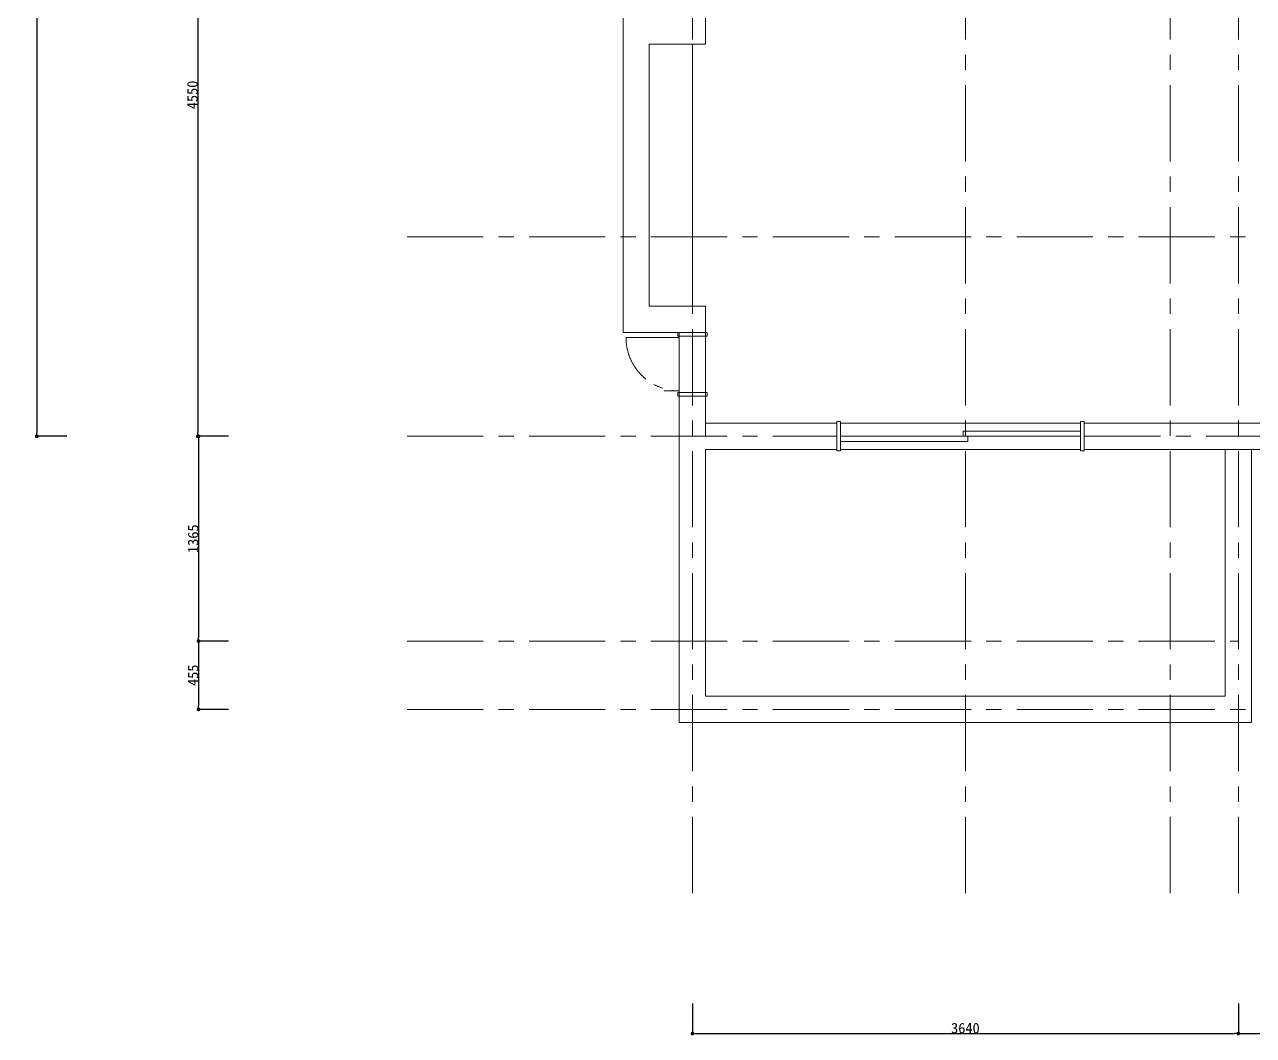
# Model space of a CAD drawing. Header units: millimetres. Extents: x -63086 to 83971, y -129912 to 13382.
# Drawn here: x 46239 to 54431, y -5253 to 1483 of the extents above; entities that cross this region are included whole.
import ezdxf

# ---------------------------------------------------------------- set-up
doc = ezdxf.new("R2010")
doc.units = ezdxf.units.MM
doc.linetypes.add('CENTERX2', pattern=[101.6, 63.5, -12.7, 12.7, -12.7])
doc.layers.get('0').update_dxf_attribs({"lineweight": 0})
for name, color, linetype, lineweight in [('001壁芯', 7, 'CENTERX2', 0), ('002寸法', 7, 'Continuous', 0), ('003壁', 7, 'Continuous', 9), ('004建具', 7, 'Continuous', 9), ('097家具', 7, 'Continuous', 0)]:
    doc.layers.add(name, color=color, linetype=linetype, lineweight=lineweight)
doc.styles.get("Standard").update_dxf_attribs({"font": 'MS Mincho.ttf'})
doc.dimstyles.new('寸法', dxfattribs={"dimtxt": 70, "dimasz": 25, "dimexe": 1.5, "dimexo": 200, "dimtad": 1, "dimdec": 0, "dimtxsty": 'Standard', "dimblk": 'DOT', "dimcen": 2.5, "dimadec": 0, "dimazin": 0, "dimtfac": 1, "dimtdec": 0, "dimtmove": 0, "dimatfit": 3, "dimfxl": 200, "dimfxlon": 1, "dimarcsym": 0})

# ---------------------------------------------------------------- blocks, each defined once
blk = doc.blocks.new('_Dot')
at = {"color": 0, "linetype": 'ByBlock', "lineweight": -2}
blk.add_line((-0.5, 0), (-1, 0), dxfattribs=at)
at = {"color": 0, "linetype": 'ByBlock', "const_width": 0.5}
blk.add_lwpolyline([(-0.25, 0, 1), (0.25, 0, 1)], format="xyb", close=True, dxfattribs=at)
blk = doc.blocks.new('*D322')
at = {"layer": '002寸法', "color": 0, "lineweight": -2, "transparency": 16777216}
for p, q in [((47598, -1260.6), (47396.5, -1260.6)), ((47398, -1285.6), (47398, -2600.6)), ((47598, -2625.6), (47396.5, -2625.6))]:
    blk.add_line(p, q, dxfattribs=at)
at = {"layer": 'Defpoints', "color": 0, "transparency": 16777216}
for p in [(48788.8, -1260.6), (47398, -2625.6), (48788.8, -2625.6)]:
    blk.add_point(p, dxfattribs=at)
at = {"layer": '002寸法', "color": 0, "lineweight": -2, "transparency": 16777216, "xscale": 25, "yscale": 25, "zscale": 25}
for p, rotation in [((47398, -1260.6), 90), ((47398, -2625.6), 270)]:
    blk.add_blockref('_Dot', p, dxfattribs=dict(at, rotation=rotation))
at = {"layer": '002寸法', "color": 0, "transparency": 16777216, "insert": (47362.4, -1943.1), "char_height": 70, "attachment_point": 5, "rotation": 90}
blk.add_mtext('1365', dxfattribs=at)
blk = doc.blocks.new('*D323')
at = {"layer": '002寸法', "color": 0, "lineweight": -2, "transparency": 16777216}
for p, q in [((47598, -2625.6), (47396.5, -2625.6)), ((47398, -2650.6), (47398, -3055.6)), ((47598, -3080.6), (47396.5, -3080.6))]:
    blk.add_line(p, q, dxfattribs=at)
at = {"layer": 'Defpoints', "color": 0, "transparency": 16777216}
for p in [(48788.8, -2625.6), (47398, -3080.6), (48788.8, -3080.6)]:
    blk.add_point(p, dxfattribs=at)
at = {"layer": '002寸法', "color": 0, "lineweight": -2, "transparency": 16777216, "xscale": 25, "yscale": 25, "zscale": 25}
for p, rotation in [((47398, -2625.6), 90), ((47398, -3080.6), 270)]:
    blk.add_blockref('_Dot', p, dxfattribs=dict(at, rotation=rotation))
at = {"layer": '002寸法', "color": 0, "transparency": 16777216, "insert": (47362.4, -2853.1), "char_height": 70, "attachment_point": 5, "rotation": 90}
blk.add_mtext('455', dxfattribs=at)
blk = doc.blocks.new('*D350')
at = {"layer": '002寸法', "color": 0, "lineweight": -2, "transparency": 16777216}
for p, q in [((46520.1, 8749.4), (46318.6, 8749.4)), ((46320.1, 8724.4), (46320.1, -1235.6)), ((46520.1, -1260.6), (46318.6, -1260.6))]:
    blk.add_line(p, q, dxfattribs=at)
at = {"layer": 'Defpoints', "color": 0, "transparency": 16777216}
for p in [(47396.5, 8749.4), (46320.1, -1260.6), (47398, -1260.6)]:
    blk.add_point(p, dxfattribs=at)
at = {"layer": '002寸法', "color": 0, "lineweight": -2, "transparency": 16777216, "xscale": 25, "yscale": 25, "zscale": 25}
for p, rotation in [((46320.1, 8749.4), 90), ((46320.1, -1260.6), 270)]:
    blk.add_blockref('_Dot', p, dxfattribs=dict(at, rotation=rotation))
at = {"layer": '002寸法', "color": 0, "transparency": 16777216, "insert": (46284.5, 3744.4), "char_height": 70, "attachment_point": 5, "rotation": 90}
blk.add_mtext('10010', dxfattribs=at)
blk = doc.blocks.new('*D356')
at = {"layer": '002寸法', "color": 0, "lineweight": -2, "transparency": 16777216}
for p, q in [((47593.5, 3289.4), (47392, 3289.4)), ((47393.5, 3264.4), (47393.5, -1235.6)), ((47593.5, -1260.6), (47392, -1260.6))]:
    blk.add_line(p, q, dxfattribs=at)
at = {"layer": 'Defpoints', "color": 0, "transparency": 16777216}
for p in [(48788.8, 3289.4), (47393.5, -1260.6), (48788.8, -1260.6)]:
    blk.add_point(p, dxfattribs=at)
at = {"layer": '002寸法', "color": 0, "lineweight": -2, "transparency": 16777216, "xscale": 25, "yscale": 25, "zscale": 25}
for p, rotation in [((47393.5, 3289.4), 90), ((47393.5, -1260.6), 270)]:
    blk.add_blockref('_Dot', p, dxfattribs=dict(at, rotation=rotation))
at = {"layer": '002寸法', "color": 0, "transparency": 16777216, "insert": (47357.9, 1014.4), "char_height": 70, "attachment_point": 5, "rotation": 90}
blk.add_mtext('4550', dxfattribs=at)
blk = doc.blocks.new('*D366')
at = {"layer": '002寸法', "color": 0, "lineweight": -2, "transparency": 16777216}
for p, q in [((50690.7, -5040.9), (50690.7, -5242.4)), ((54330.7, -5040.9), (54330.7, -5242.4)), ((50715.7, -5240.9), (54305.7, -5240.9))]:
    blk.add_line(p, q, dxfattribs=at)
at = {"layer": 'Defpoints', "color": 0, "transparency": 16777216}
for p in [(50690.7, -4305.5), (54330.7, -4305.5), (54330.7, -5240.9)]:
    blk.add_point(p, dxfattribs=at)
at = {"layer": '002寸法', "color": 0, "lineweight": -2, "transparency": 16777216, "xscale": 25, "yscale": 25, "zscale": 25, "rotation": 180}
blk.add_blockref('_Dot', (50690.7, -5240.9), dxfattribs=at)
at = {"layer": '002寸法', "color": 0, "lineweight": -2, "transparency": 16777216, "xscale": 25, "yscale": 25, "zscale": 25}
blk.add_blockref('_Dot', (54330.7, -5240.9), dxfattribs=at)
at = {"layer": '002寸法', "color": 0, "transparency": 16777216, "insert": (52510.7, -5205.3), "char_height": 70, "attachment_point": 5}
blk.add_mtext('3640', dxfattribs=at)
blk = doc.blocks.new('*D367')
at = {"layer": '002寸法', "color": 0, "lineweight": -2, "transparency": 16777216}
for p, q in [((54330.7, -5040.9), (54330.7, -5242.4)), ((57515.7, -5040.9), (57515.7, -5242.4)), ((54355.7, -5240.9), (57490.7, -5240.9))]:
    blk.add_line(p, q, dxfattribs=at)
at = {"layer": 'Defpoints', "color": 0, "transparency": 16777216}
for p in [(54330.7, -4305.5), (57515.7, -4305.5), (57515.7, -5240.9)]:
    blk.add_point(p, dxfattribs=at)
at = {"layer": '002寸法', "color": 0, "lineweight": -2, "transparency": 16777216, "xscale": 25, "yscale": 25, "zscale": 25, "rotation": 180}
blk.add_blockref('_Dot', (54330.7, -5240.9), dxfattribs=at)
at = {"layer": '002寸法', "color": 0, "lineweight": -2, "transparency": 16777216, "xscale": 25, "yscale": 25, "zscale": 25}
blk.add_blockref('_Dot', (57515.7, -5240.9), dxfattribs=at)
at = {"layer": '002寸法', "color": 0, "transparency": 16777216, "insert": (55923.2, -5205.3), "char_height": 70, "attachment_point": 5}
blk.add_mtext('3185', dxfattribs=at)

msp = doc.modelspace()

# ---------------------------------------------------------------- linework, layer by layer
at = {"layer": '001壁芯', "ltscale": 8}
for p, q in [((50690.7448, -4305.5057), (50690.7448, 12115.3398)), ((54330.7448, -4305.5057), (54330.7448, 8749.4193)), ((53875.7448, -4305.5057), (53875.7448, 7011.9193)), ((52510.7448, -4305.5057), (52510.7448, 2389.2359)), ((48788.821, 69.4193), (61068.2448, 69.4193)), ((48788.821, -1260.5807), (51653.2448, -1260.5807)), ((48788.821, -1260.5807), (51653.2448, -1260.5807)), ((51678.2448, -1260.5807), (53278.2448, -1260.5807)), ((51678.2448, -1260.5807), (53278.2448, -1260.5807)), ((53303.2448, -1260.5807), (55778.2448, -1260.5807)), ((53303.2448, -1260.5807), (55778.2448, -1260.5807)), ((48788.821, -2625.5807), (54330.7448, -2625.5807)), ((48788.821, -2625.5807), (54330.7448, -2625.5807)), ((48788.821, -3080.5807), (61788.821, -3080.5807)), ((48788.821, -3080.5807), (66369.5065, -3080.5807))]:
    msp.add_line(p, q, dxfattribs=at)
at = {"layer": '003壁', "ltscale": 10}
for p, q in [((50778.2448, 5931.9193), (50778.2448, 1351.9193)), ((50228.2448, -568.0807), (50228.2448, 1526.9193)), ((50228.2448, 1439.4193), (50228.2448, -568.0807)), ((50403.2448, 1351.9193), (50403.2448, -393.0807)), ((50778.2448, 1351.9193), (50403.2448, 1351.9193)), ((50403.2448, -393.0807), (50403.2448, 1351.9193)), ((50778.2448, -393.0807), (50403.2448, -393.0807)), ((50778.2448, -393.0807), (50778.2448, -1260.5807)), ((50603.2448, -568.0807), (50228.2448, -568.0807)), ((50603.2448, -568.0807), (50603.2448, -3168.0807)), ((50778.2448, -1260.5807), (50778.2448, -1173.0807)), ((50778.2448, -1173.0807), (51653.2448, -1173.0807)), ((51678.2448, -1173.0807), (53278.2448, -1173.0807)), ((53303.2448, -1173.0807), (55778.2448, -1173.0807)), ((50778.2448, -1348.0807), (51653.2448, -1348.0807)), ((50778.2448, -1348.0807), (50778.2448, -2993.0807)), ((51678.2448, -1348.0807), (53278.2448, -1348.0807)), ((53303.2448, -1348.0807), (55778.2448, -1348.0807)), ((54243.2448, -1348.0807), (54243.2448, -2993.0807)), ((54418.2448, -1348.0807), (54418.2448, -2713.0807)), ((54418.2448, -2713.0807), (54418.2448, -3168.0807)), ((50778.2448, -2993.0807), (54243.2448, -2993.0807)), ((50603.2448, -3168.0807), (54418.2448, -3168.0807))]:
    msp.add_line(p, q, dxfattribs=at)
at = {"layer": '004建具', "linetype": 'CENTERX2', "ltscale": 5}
for p, q in [((50603.2448, -568.0807), (50593.2448, -568.0807)), ((50593.2448, -568.0807), (50593.2448, -593.0807)), ((50593.2448, -593.0807), (50593.2448, -568.0807)), ((50593.2448, -568.0807), (50603.2448, -568.0807)), ((50788.2448, -568.0807), (50603.2448, -568.0807)), ((50603.2448, -568.0807), (50778.2448, -568.0807)), ((50778.2448, -568.0807), (50788.2448, -568.0807)), ((50788.2448, -593.0807), (50788.2448, -568.0807)), ((50788.2448, -568.0807), (50788.2448, -593.0807)), ((50593.2448, -593.0807), (50603.2448, -593.0807)), ((50603.2448, -593.0807), (50593.2448, -593.0807)), ((50603.2448, -593.0807), (50778.2448, -593.0807)), ((50788.2448, -593.0807), (50603.2448, -593.0807)), ((50778.2448, -593.0807), (50788.2448, -593.0807)), ((50593.2448, -993.0807), (50593.2448, -968.0807)), ((50593.2448, -968.0807), (50603.2448, -968.0807)), ((50603.2448, -968.0807), (50778.2448, -968.0807)), ((50778.2448, -968.0807), (50788.2448, -968.0807)), ((50788.2448, -968.0807), (50788.2448, -993.0807)), ((50603.2448, -993.0807), (50593.2448, -993.0807)), ((50788.2448, -993.0807), (50603.2448, -993.0807)), ((51653.2448, -1173.0807), (51653.2448, -1163.0807)), ((51653.2448, -1163.0807), (51678.2448, -1163.0807)), ((51653.2448, -1358.0807), (51653.2448, -1173.0807)), ((51678.2448, -1163.0807), (51678.2448, -1173.0807)), ((51678.2448, -1173.0807), (51678.2448, -1348.0807)), ((53278.2448, -1173.0807), (53278.2448, -1163.0807)), ((53278.2448, -1163.0807), (53303.2448, -1163.0807)), ((53278.2448, -1358.0807), (53278.2448, -1173.0807)), ((53303.2448, -1163.0807), (53303.2448, -1173.0807)), ((53303.2448, -1173.0807), (53303.2448, -1348.0807)), ((51678.2448, -1358.0807), (51653.2448, -1358.0807)), ((51678.2448, -1348.0807), (51678.2448, -1358.0807)), ((53303.2448, -1358.0807), (53278.2448, -1358.0807)), ((53303.2448, -1348.0807), (53303.2448, -1358.0807))]:
    msp.add_line(p, q, dxfattribs=at)
msp.add_arc((50603.2448, -603.0807), 355, 180, 270, dxfattribs=at)
at = {"layer": '097家具', "ltscale": 10}
for p, q in [((50690.7448, 1351.9193), (50690.7448, -393.0807)), ((50603.2448, -603.0807), (50248.2448, -603.0807)), ((50603.2448, -958.0807), (50501.5901, -958.0807)), ((50778.2448, -1173.0807), (51653.2448, -1173.0807)), ((50778.2448, -1173.0807), (51653.2448, -1173.0807)), ((51653.2448, -1173.0807), (51653.2448, -1348.0807)), ((51678.2448, -1173.0807), (53278.2448, -1173.0807)), ((52495.7448, -1225.5807), (53278.2448, -1225.5807)), ((52510.7448, -1225.5807), (52495.7448, -1225.5807)), ((52495.7448, -1225.5807), (52495.7448, -1260.5807)), ((53278.2448, -1173.0807), (53278.2448, -1348.0807)), ((53278.2448, -1225.5807), (53278.2448, -1260.5807)), ((52590.7448, -1260.5807), (51678.2448, -1260.5807)), ((52525.7448, -1295.5807), (51678.2448, -1295.5807)), ((52510.7448, -1260.5807), (52430.7448, -1260.5807)), ((53278.2448, -1260.5807), (52430.7448, -1260.5807)), ((52510.7448, -1260.5807), (52590.7448, -1260.5807)), ((52510.7448, -1260.5807), (52525.7448, -1260.5807)), ((52525.7448, -1260.5807), (52525.7448, -1295.5807))]:
    msp.add_line(p, q, dxfattribs=at)

# ---------------------------------------------------------------- dimensions: what is measured, and where the dimension line sits
at = {"layer": '002寸法'}
for base, p1, p2, picture, middle in [((46320.1357, -1260.5807), (47396.5309, 8749.4193), (47398.0309, -1260.5807), '*D350', (46284.5107, 3744.4193)), ((47393.5309, -1260.5807), (48788.821, 3289.4193), (48788.821, -1260.5807), '*D356', (47357.9059, 1014.4193)), ((47398.0309, -2625.5807), (48788.821, -1260.5807), (48788.821, -2625.5807), '*D322', (47362.4059, -1943.0807)), ((47398.0309, -3080.5807), (48788.821, -2625.5807), (48788.821, -3080.5807), '*D323', (47362.4059, -2853.0807))]:
    dim = msp.add_linear_dim(base=base, p1=p1, p2=p2, angle=90, dimstyle='寸法', override={"dimtmove": 1}, dxfattribs=at)
    dim.commit()
    dim.dimension.update_dxf_attribs({"geometry": picture, "text_midpoint": middle})
for base, p1, p2, picture, middle in [((54330.7448, -5240.9299), (50690.7448, -4305.5057), (54330.7448, -4305.5057), '*D366', (52510.7448, -5205.3049)), ((57515.7448, -5240.9299), (54330.7448, -4305.5057), (57515.7448, -4305.5057), '*D367', (55923.2448, -5205.3049))]:
    dim = msp.add_linear_dim(base=base, p1=p1, p2=p2, dimstyle='寸法', override={"dimtmove": 1}, dxfattribs=at)
    dim.commit()
    dim.dimension.update_dxf_attribs({"geometry": picture, "text_midpoint": middle})

doc.saveas('drawing.dxf')
